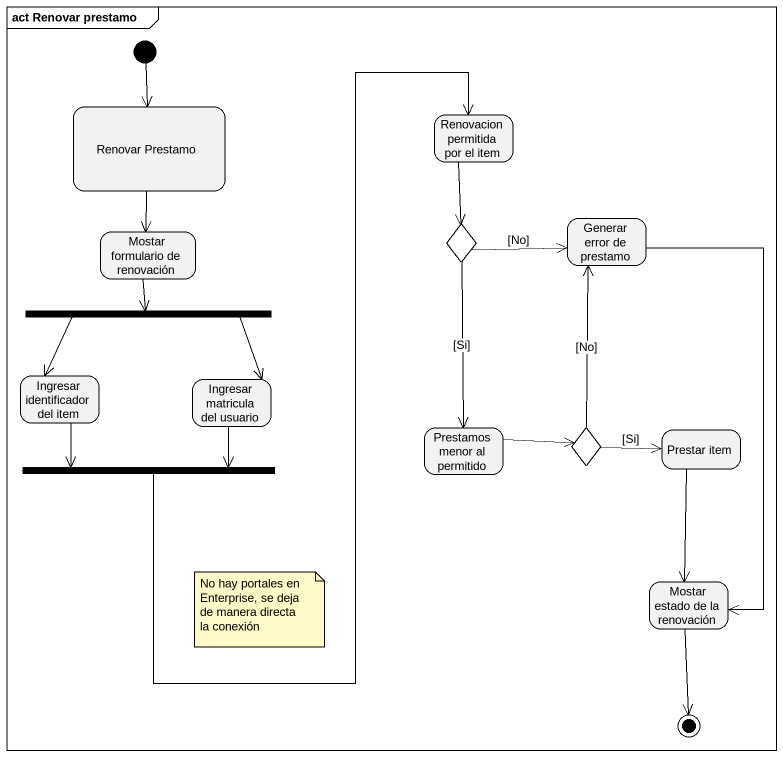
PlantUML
@startuml
mainframe act Renovar prestamo
hide empty description
state "Renovar Prestamo" as Renovar_Prestamo
state "Renovacion permitida por el item" as Renovacion_permitida_por_el
state "Mostar formulario de renovación" as Mostar_formulario_de
state choice1 <<choice>>
state "Generar error de prestamo" as Generar_error_de_prestamo
state fork1 <<fork>>
state "Ingresar identificador del item" as Ingresar_identificador_del
state "Ingresar matricula del usuario" as Ingresar_matricula_del
state fork2 <<join>>
state "Prestamos menor al permitido" as Prestamos_menor_al_permitido
state choice2 <<choice>>
state "Prestar item" as Prestar_item
state "Mostar estado de la renovación" as Mostar_estado_de_la
[*] --> Renovar_Prestamo
Renovar_Prestamo --> Mostar_formulario_de
Renovacion_permitida_por_el --> choice1
Mostar_formulario_de --> fork1
choice1 -right-> Generar_error_de_prestamo : [No]
choice1 --> Prestamos_menor_al_permitido : [Si]
Generar_error_de_prestamo --> Mostar_estado_de_la
fork1 --> Ingresar_identificador_del
fork1 --> Ingresar_matricula_del
Ingresar_identificador_del --> fork2
Ingresar_matricula_del --> fork2
fork2 -up-> Renovacion_permitida_por_el
Prestamos_menor_al_permitido -right-> choice2
choice2 -up-> Generar_error_de_prestamo : [No]
choice2 -right-> Prestar_item : [Si]
Prestar_item --> Mostar_estado_de_la
Mostar_estado_de_la --> [*]
note as N1
  No hay portales en Enterprise, se deja de manera directa la conexión
end note
@enduml
